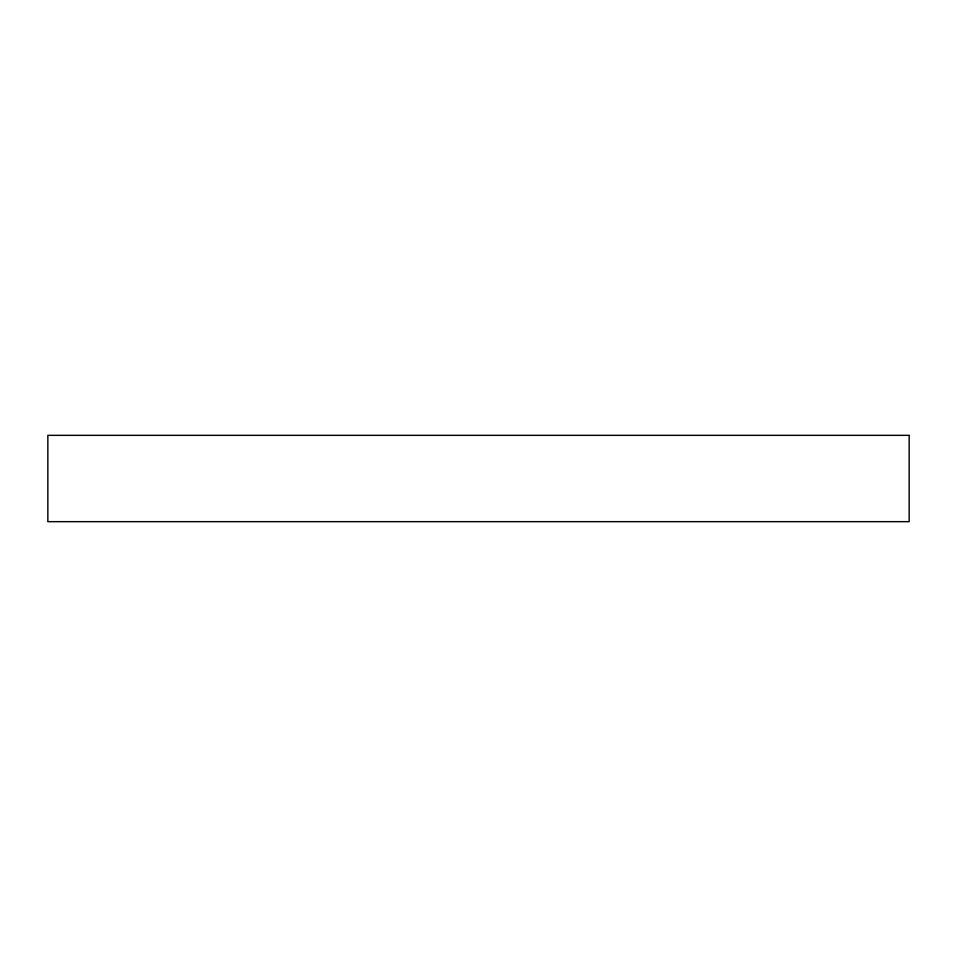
<?xml version="1.0" encoding="UTF-8"?>
<svg xmlns="http://www.w3.org/2000/svg" width="957" height="957" viewBox="0 0 957 957"><rect width="100%" height="100%" fill="white"/><g stroke="black" fill="none" stroke-linecap="round" stroke-linejoin="round"><path stroke-width="1.44" d="M909.15 435.339L47.85 435.339L47.85 521.661L909.15 521.661L909.15 435.339"/></g></svg>
